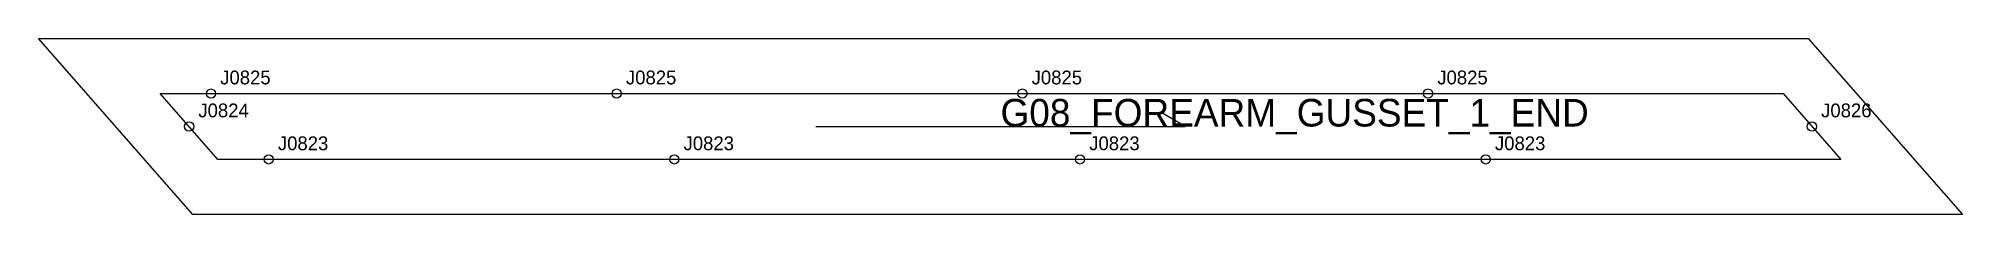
# Model space of a CAD drawing. Header units: millimetres. Extents: x -26 to 391, y -26 to 12.
import ezdxf

# ---------------------------------------------------------------- set-up
doc = ezdxf.new("R2010")
doc.units = ezdxf.units.MM
for name, color, linetype in [('CUT', 1, 'Continuous'), ('GRAIN', 3, 'Continuous'), ('LABEL', 7, 'Continuous'), ('NOTCH', 2, 'Continuous'), ('SEW', 5, 'Continuous')]:
    doc.layers.add(name, color=color, linetype=linetype)

msp = doc.modelspace()

# ---------------------------------------------------------------- linework, layer by layer
at = {"layer": 'CUT'}
msp.add_lwpolyline([(-26.41, 12), (21.99, 12), (43.97, 12), (87.94, 12), (109.93, 12), (131.91, 12), (153.9, 12), (175.89, 12), (197.87, 12), (219.86, 12), (241.84, 12), (263.83, 12), (285.81, 12), (307.8, 12), (329.79, 12), (357.23, 12), (390.67, -26.31), (342.28, -26.31), (320.3, -26.31), (298.31, -26.31), (276.32, -26.31), (254.34, -26.31), (232.35, -26.31), (210.37, -26.31), (188.38, -26.31), (166.4, -26.31), (144.41, -26.31), (122.42, -26.31), (100.44, -26.31), (78.45, -26.31), (56.47, -26.31), (34.48, -26.31), (7.04, -26.31), (-26.41, 12)], close=True, dxfattribs=at)
at = {"layer": 'GRAIN'}
for p, q in [((222.13, -7.16), (217.13, -4.16)), ((142.13, -7.16), (222.13, -7.16))]:
    msp.add_line(p, q, dxfattribs=at)
at = {"layer": 'NOTCH'}
for centre in [(10.99, 0), (98.94, 0), (186.88, 0), (274.82, 0), (6.25, -7.16), (358.02, -7.16), (23.49, -14.31), (111.43, -14.31), (199.37, -14.31), (287.32, -14.31)]:
    msp.add_circle(centre, 1, dxfattribs=at)
at = {"layer": 'SEW'}
msp.add_lwpolyline([(0, 0), (21.99, 0), (43.97, 0), (65.96, 0), (87.94, 0), (109.93, 0), (131.91, 0), (153.9, 0), (175.89, 0), (197.87, 0), (219.86, 0), (241.84, 0), (263.83, 0), (285.81, 0), (307.8, 0), (329.79, 0), (351.77, 0), (364.27, -14.31), (342.28, -14.31), (320.3, -14.31), (298.31, -14.31), (276.32, -14.31), (254.34, -14.31), (232.35, -14.31), (210.37, -14.31), (188.38, -14.31), (166.4, -14.31), (144.41, -14.31), (122.42, -14.31), (100.44, -14.31), (78.45, -14.31), (56.47, -14.31), (34.48, -14.31), (12.5, -14.31)], close=True, dxfattribs=at)

# ---------------------------------------------------------------- texts
at = {"layer": 'LABEL'}
for s, height, p in [('J0825', 3, (12.99, 2)), ('J0825', 3, (100.94, 2)), ('J0825', 3, (188.88, 2)), ('J0825', 3, (276.82, 2)), ('J0824', 3, (8.25, -5.16)), ('G08_FOREARM_GUSSET_1_END', 6, (182.13, -7.16)), ('J0826', 3, (360.02, -5.16)), ('J0823', 3, (25.49, -12.31)), ('J0823', 3, (113.43, -12.31)), ('J0823', 3, (201.37, -12.31)), ('J0823', 3, (289.32, -12.31))]:
    msp.add_text(s, height=height, dxfattribs=at).set_placement(p)

doc.saveas('drawing.dxf')
